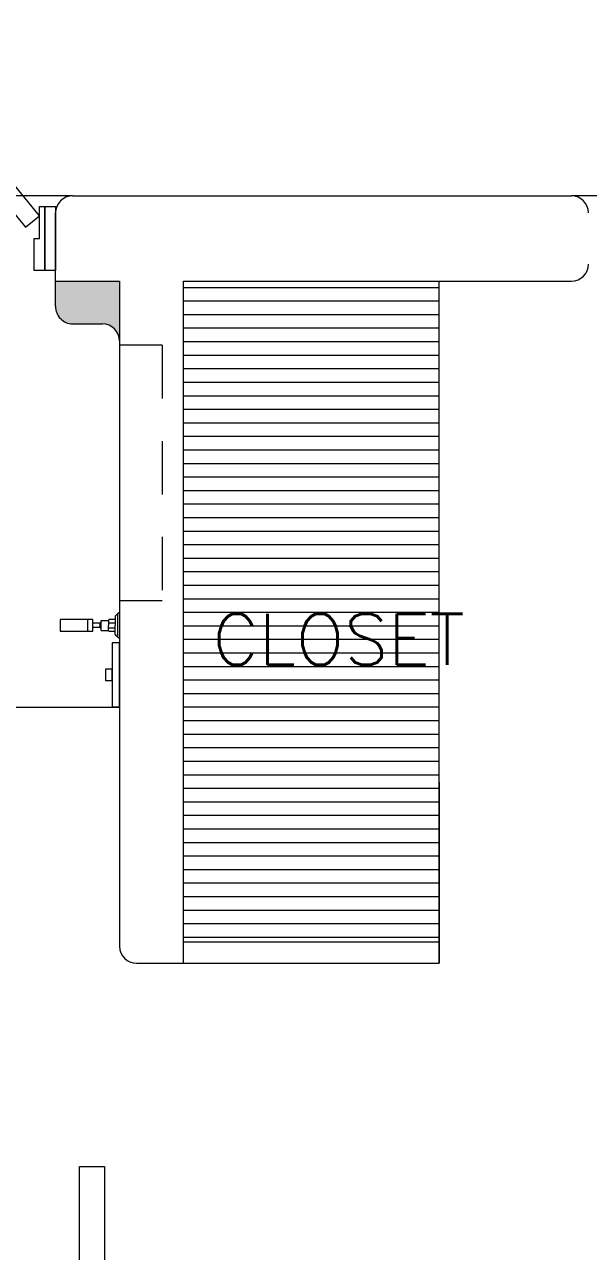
# Model space of a CAD drawing. Header units: metres. Extents: x -232 to 581, y 30 to 789.
# Drawn here: x 107.293 to 108.616, y 398.806 to 401.684 of the extents above; entities that cross this region are included whole.
import ezdxf

# ---------------------------------------------------------------- set-up
doc = ezdxf.new("R2010")
doc.units = ezdxf.units.M
doc.linetypes.add('HIDDEN2', pattern=[0.1875, 0.125, -0.0625])
for name, color, linetype, lineweight in [('A-DOOR', 35, 'Continuous', 5), ('A-WALL', 250, 'Continuous', 20), ('baños', 140, 'Continuous', 0), ('closets', 253, 'Continuous', 0), ('textos', 7, 'Continuous', 0)]:
    doc.layers.add(name, color=color, linetype=linetype, lineweight=lineweight)
doc.layers.add('PISO', color=7, linetype='Continuous', lineweight=5, true_color=0xe6e6e6)
doc.layers.add('RELLENO SECCION', color=8, linetype='Continuous', lineweight=0, transparency=0.4)
doc.styles.get("Standard").update_dxf_attribs({"font": 'arial.ttf'})

# ---------------------------------------------------------------- blocks, each defined once
blk = doc.blocks.new('A$C0ed3e1a4')
at = {"layer": 'baños'}
for p, q in [((0.1396, 0.059), (0.1368, 0.059)), ((0.1396, 0.059), (0.1396, 0)), ((0.0645, 0.0432), (0.0645, 0.0157)), ((0.0941, 0.0346), (0.0772, 0.0346)), ((0.0968, 0.0175), (0.0968, 0.0413)), ((0.0968, 0.0413), (0.1137, 0.0413)), ((0.1137, 0.0413), (0.1137, 0.0294)), ((0.1137, 0.0354), (0.1294, 0.0354)), ((0.1137, 0.0175), (0.1137, 0.0294)), ((0.1294, 0.0435), (0.1148, 0.0435)), ((0.1294, 0.051), (0.1294, 0.0295)), ((0.1294, 0.008), (0.1294, 0.0295)), ((0.1356, 0.0022), (0.1356, 0.0568)), ((0.0941, 0.0243), (0.0772, 0.0243)), ((0.0968, 0.0175), (0.1137, 0.0175)), ((0.1137, 0.0235), (0.1294, 0.0235)), ((0.1294, 0.0154), (0.1148, 0.0154)), ((0.1396, 0), (0.1368, 0))]:
    blk.add_line(p, q, dxfattribs=at)
blk.add_lwpolyline([(0.0772, 0.0432), (0, 0.0432), (0, 0.0157), (0.0772, 0.0157)], close=True, dxfattribs=at)
for centre, radius, start, end in [((0.138, 0.0569), 0.00241, 117.9179, 181.9718), ((0.1027, 0.0294), 0.01, 125.7762, 234.2238), ((0.1193, 0.0397), 0.00586, 140.0793, 164.0924), ((0.1416, 0.0445), 0.0138, 115.7896, 151.6564), ((0.1193, 0.0191), 0.00586, 195.9076, 219.9207), ((0.1416, 0.0145), 0.0138, 208.3436, 244.2104), ((0.138, 0.0021), 0.00241, 178.0282, 242.0821)]:
    blk.add_arc(centre, radius, start, end, dxfattribs=at)
blk = doc.blocks.new('20.03.2026 LN 09 PRIMER NIVEL ARQ')
at = {"layer": 'closets', "transparency": 33554687}
h = blk.add_hatch(dxfattribs=at)
h.set_pattern_fill('LINE', color=1, scale=0.01, angle=180)
h.set_pattern_definition([(180, (-332.282433, -2864.642688), (-4e-18, -0.03175), [])])
h.paths.add_polyline_path([(3.8635, -42.6932), (3.8635, -44.2432), (4.4635, -44.2432), (4.4635, -42.6932)])
at = {"layer": 'RELLENO SECCION'}
h = blk.add_hatch(color=1, dxfattribs=at)
h.dxf.hatch_style = 1
edge = h.paths.add_edge_path()
edge.add_line((3.714, -42.6932), (3.564, -42.6932))
edge.add_line((3.564, -42.6932), (3.564, -42.7522))
edge.add_arc((3.604, -42.7531), 0.04, 178.6417, 270)
edge.add_line((3.604, -42.7932), (3.674, -42.7932))
edge.add_arc((3.674, -42.8332), 0.04, 1.9392, 90, ccw=False)
edge.add_line((3.714, -42.8318), (3.714, -42.6932))
at = {"layer": 'A-DOOR', "color": 1, "extrusion": (0, 0, -1)}
blk.add_lwpolyline([(-3.5261, -42.5396), (-3.1461, -42.0745), (-3.1128, -42.1017), (-3.4932, -42.5668)], close=True, dxfattribs=at)
at = {"layer": 'A-DOOR', "color": 1}
for points in [[(3.514, -42.6682), (3.514, -42.5932), (3.5265, -42.5932), (3.5265, -42.5182), (3.539, -42.5182), (3.539, -42.6682)], [(3.539, -42.5182), (3.564, -42.5182), (3.564, -42.6682), (3.539, -42.6682)], [(3.6198, -44.7696), (3.6785, -44.7696), (3.6785, -45.8918), (3.6198, -45.8918)]]:
    blk.add_lwpolyline(points, close=True, dxfattribs=at)
at = {"layer": 'A-WALL', "color": 1}
for p, q in [((3.604, -42.4932), (4.774, -42.4932)), ((3.564, -42.7522), (3.564, -42.5332)), ((3.564, -42.6932), (3.714, -42.6932)), ((3.714, -42.6932), (3.714, -42.8432)), ((3.864, -42.6932), (4.774, -42.6932)), ((3.864, -44.2932), (3.864, -42.6932)), ((3.604, -42.7932), (3.674, -42.7932)), ((3.714, -42.8318), (3.714, -44.2532)), ((3.754, -44.2932), (3.864, -44.2932))]:
    blk.add_line(p, q, dxfattribs=at)
at = {"layer": 'A-WALL', "color": 1, "linetype": 'HIDDEN2'}
for p, q in [((3.814, -42.8432), (3.714, -42.8432)), ((3.814, -42.8432), (3.814, -43.4432)), ((3.814, -43.4432), (3.714, -43.4432))]:
    blk.add_line(p, q, dxfattribs=at)
at = {"layer": 'A-WALL', "color": 1}
for centre, start, end in [((3.604, -42.5332), 90, 180), ((4.774, -42.5332), 0, 90), ((4.774, -42.6532), 270, 0), ((3.604, -42.7531), 178.6417, 269.9887), ((3.674, -42.8332), 0, 90), ((3.754, -44.2532), 180, 270)]:
    blk.add_arc(centre, 0.04, start, end, dxfattribs=at)
at = {"layer": 'baños', "color": 1}
blk.add_line((3.7135, -43.6931), (1.914, -43.6931), dxfattribs=at)
for points in [[(3.714, -43.5413), (3.6967, -43.5413), (3.6967, -43.6913), (3.714, -43.6913)], [(3.6967, -43.6029), (3.6808, -43.6029), (3.6808, -43.6297), (3.6967, -43.6297)]]:
    blk.add_lwpolyline(points, close=True, dxfattribs=at)
at = {"layer": 'closets', "color": 1, "transparency": 33554687}
for p, q in [((4.464, -44.2932), (4.464, -42.6932)), ((4.464, -43.8682), (4.464, -44.2932)), ((3.8635, -44.2432), (4.464, -44.2432)), ((3.8635, -44.2932), (4.464, -44.2932))]:
    blk.add_line(p, q, dxfattribs=at)
at = {"layer": 'PISO', "color": 1}
for p, q in [((3.604, -42.4932), (2.924, -42.4932)), ((7.654, -42.4932), (4.774, -42.4932))]:
    blk.add_line(p, q, dxfattribs=at)
at = {"layer": 'baños', "color": 1}
blk.add_blockref('A$C0ed3e1a4', (3.5745, -43.5301), dxfattribs=at)
at = {"layer": 'baños', "color": 1, "linetype": 'Continuous'}
for tag, p in [('MODELNUMBER', (-12.0611, -62.0707)), ('MATERIAL', (-12.0611, -62.0709)), ('PRODUCT', (-12.0611, -62.0708)), ('TRADENAME', (-12.0611, -62.0708))]:
    blk.add_attdef(tag, p, '', height=0.0000254, rotation=359.9999, dxfattribs=at)
at = {"layer": 'textos', "color": 1, "insert": (5.931, -43.5933), "char_height": 0.15, "width": 3.405477, "attachment_point": 9}
blk.add_mtext('\\pxqc;{\\Fromans|c0;\\H0.8x;CLOSET\\H1.25x; }', dxfattribs=at)

msp = doc.modelspace()

# ---------------------------------------------------------------- block references
at = {"color": 1}
msp.add_blockref('20.03.2026 LN 09 PRIMER NIVEL ARQ', (103.8018, 443.7748), dxfattribs=at)

doc.saveas('drawing.dxf')
